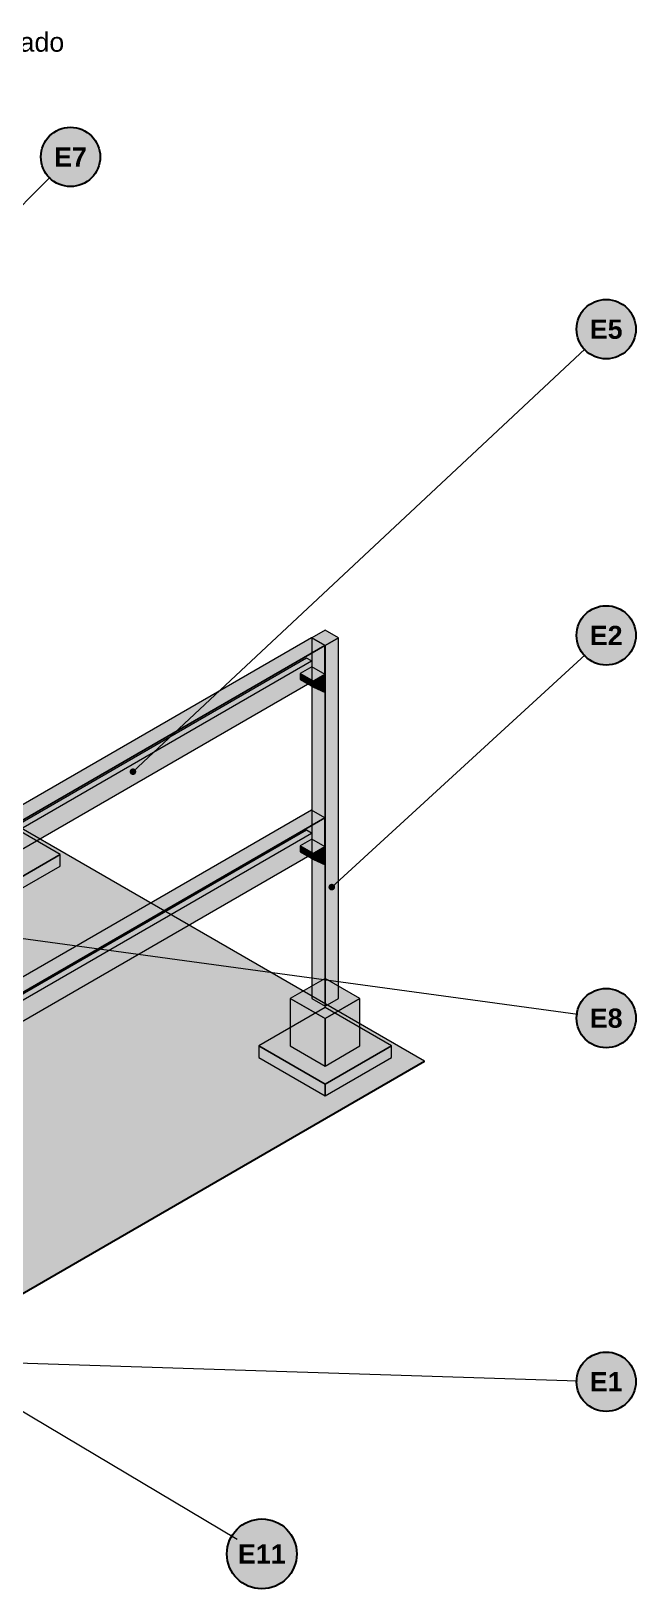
# Model space of a CAD drawing. Header units: millimetres. Extents: x 10 to 6200, y 4 to 286.
# Drawn here: x 375.9 to 439.1, y 115.3 to 278.1 of the extents above; entities that cross this region are included whole.
import ezdxf
from ezdxf.enums import TextEntityAlignment as Align

# ---------------------------------------------------------------- set-up
doc = ezdxf.new("R2010")
doc.units = ezdxf.units.MM
for name, color, linetype in [('ISO', 7, 'Continuous'), ('ISO-RELLENO', 9, 'Continuous'), ('REFERENCIAS', 7, 'Continuous'), ('REFERENCIAS-RELLENO', 9, 'Continuous'), ('TEXTOS', 7, 'Continuous')]:
    doc.layers.add(name, color=color, linetype=linetype)
doc.styles.add('ARIAL', font='arial.ttf')
doc.styles.add('ARIAL-NEGRITA', font='arialbd.ttf')

msp = doc.modelspace()

# ---------------------------------------------------------------- hatches: boundary and pattern name
at = {"layer": 'ISO-RELLENO', "true_color": 0xd6d1c7}
h = msp.add_hatch(color=254, dxfattribs=at)
h.dxf.hatch_style = 1
h.paths.add_polyline_path([(274.99, 180.49), (354.66, 134.49), (417.01, 170.49), (337.34, 216.49)])
at = {"layer": 'ISO-RELLENO', "true_color": 0xb0b5bb}
h = msp.add_hatch(color=253, dxfattribs=at)
h.dxf.hatch_style = 1
h.paths.add_polyline_path([(405.24, 214.75), (406.62, 213.95), (408.01, 214.75), (406.62, 215.55)])
at = {"layer": 'ISO-RELLENO', "true_color": 0xa6b89e}
h = msp.add_hatch(color=253, dxfattribs=at)
h.dxf.hatch_style = 1
h.paths.add_polyline_path([(406.59, 213.93), (405.2, 214.73), (354.69, 185.57), (356.08, 184.77)])
at = {"layer": 'ISO-RELLENO', "true_color": 0x727f6d}
h = msp.add_hatch(color=8, dxfattribs=at)
h.dxf.hatch_style = 1
h.paths.add_polyline_path([(406.59, 210.93), (406.59, 213.93), (356.08, 184.77), (356.08, 181.77)])
at = {"layer": 'ISO-RELLENO', "true_color": 0xa4a9ae}
h = msp.add_hatch(color=253, dxfattribs=at)
h.dxf.hatch_style = 1
h.paths.add_polyline_path([(405.24, 177.05), (406.62, 176.25), (406.62, 213.95), (405.24, 214.75)])
at = {"layer": 'ISO-RELLENO', "true_color": 0x797d80}
h = msp.add_hatch(color=8, dxfattribs=at)
h.dxf.hatch_style = 1
h.paths.add_polyline_path([(406.62, 176.25), (408.01, 177.05), (408.01, 214.75), (406.62, 213.95)])
at = {"layer": 'ISO-RELLENO', "true_color": 0xa6b89e}
h = msp.add_hatch(color=253, dxfattribs=at)
h.dxf.hatch_style = 1
h.paths.add_polyline_path([(405.2, 212.33), (404.68, 212.63), (354.18, 183.47), (354.69, 183.17)])
at = {"layer": 'ISO-RELLENO', "true_color": 0xb0b5bb}
h = msp.add_hatch(color=253, dxfattribs=at)
h.dxf.hatch_style = 1
h.paths.add_polyline_path([(405.24, 211.71), (404.02, 211.01), (405.41, 210.21), (406.62, 210.91)])
at = {"layer": 'ISO-RELLENO', "true_color": 0xa4a9ae}
h = msp.add_hatch(color=253, dxfattribs=at)
h.dxf.hatch_style = 1
h.paths.add_polyline_path([(404.02, 211.01), (404.02, 210.37), (405.41, 209.57), (405.41, 210.21)])
at = {"layer": 'ISO-RELLENO', "true_color": 0x797d80}
h = msp.add_hatch(color=8, dxfattribs=at)
h.dxf.hatch_style = 1
h.paths.add_polyline_path([(406.62, 210.91), (405.41, 210.21), (405.41, 209.57), (406.62, 209.03)])
at = {"layer": 'ISO-RELLENO', "true_color": 0xa6b89e}
h = msp.add_hatch(color=253, dxfattribs=at)
h.dxf.hatch_style = 1
h.paths.add_polyline_path([(406.59, 195.93), (405.2, 196.73), (354.69, 167.57), (356.08, 166.77)])
at = {"layer": 'ISO-RELLENO', "true_color": 0x727f6d}
h = msp.add_hatch(color=8, dxfattribs=at)
h.dxf.hatch_style = 1
h.paths.add_polyline_path([(406.59, 192.93), (406.59, 195.93), (356.08, 166.77), (356.08, 163.77)])
at = {"layer": 'ISO-RELLENO', "true_color": 0xc2baaa}
h = msp.add_hatch(color=9, dxfattribs=at)
h.dxf.hatch_style = 1
h.paths.add_polyline_path([(365.05, 192.09), (371.98, 188.09), (378.91, 192.09), (371.98, 196.09)])
at = {"layer": 'ISO-RELLENO', "true_color": 0xa6b89e}
h = msp.add_hatch(color=253, dxfattribs=at)
h.dxf.hatch_style = 1
h.paths.add_polyline_path([(405.2, 194.33), (404.68, 194.63), (354.18, 165.47), (354.69, 165.17)])
at = {"layer": 'ISO-RELLENO', "true_color": 0xb0b5bb}
h = msp.add_hatch(color=253, dxfattribs=at)
h.dxf.hatch_style = 1
h.paths.add_polyline_path([(405.24, 193.71), (404.02, 193.01), (405.41, 192.21), (406.62, 192.91)])
at = {"layer": 'ISO-RELLENO', "true_color": 0xa4a9ae}
h = msp.add_hatch(color=253, dxfattribs=at)
h.dxf.hatch_style = 1
h.paths.add_polyline_path([(404.02, 193.01), (404.02, 192.37), (405.41, 191.57), (405.41, 192.21)])
at = {"layer": 'ISO-RELLENO', "true_color": 0x797d80}
h = msp.add_hatch(color=8, dxfattribs=at)
h.dxf.hatch_style = 1
h.paths.add_polyline_path([(406.62, 192.91), (405.41, 192.21), (405.41, 191.57), (406.62, 191.03)])
at = {"layer": 'ISO-RELLENO', "true_color": 0x858075}
h = msp.add_hatch(color=8, dxfattribs=at)
h.dxf.hatch_style = 1
h.paths.add_polyline_path([(371.98, 186.89), (378.91, 190.89), (378.91, 192.09), (371.98, 188.09)])
at = {"layer": 'ISO-RELLENO', "true_color": 0xc2baaa}
h = msp.add_hatch(color=9, dxfattribs=at)
h.dxf.hatch_style = 1
h.paths.add_polyline_path([(402.98, 177.05), (406.62, 174.95), (410.26, 177.05), (406.62, 179.15)])
h = msp.add_hatch(color=9, dxfattribs=at)
h.dxf.hatch_style = 1
h.paths.add_polyline_path([(399.69, 172.09), (406.62, 168.09), (413.55, 172.09), (406.62, 176.09)])
at = {"layer": 'ISO-RELLENO', "true_color": 0xb5ae9e}
h = msp.add_hatch(color=253, dxfattribs=at)
h.dxf.hatch_style = 1
h.paths.add_polyline_path([(402.98, 172.09), (406.62, 169.99), (406.62, 174.95), (402.98, 177.05)])
at = {"layer": 'ISO-RELLENO', "true_color": 0x858075}
h = msp.add_hatch(color=8, dxfattribs=at)
h.dxf.hatch_style = 1
h.paths.add_polyline_path([(406.62, 169.99), (410.26, 172.09), (410.26, 177.05), (406.62, 174.95)])
at = {"layer": 'ISO-RELLENO', "true_color": 0xb5ae9e}
h = msp.add_hatch(color=253, dxfattribs=at)
h.dxf.hatch_style = 1
h.paths.add_polyline_path([(399.69, 170.89), (406.62, 166.89), (406.62, 168.09), (399.69, 172.09)])
at = {"layer": 'ISO-RELLENO', "true_color": 0x858075}
h = msp.add_hatch(color=8, dxfattribs=at)
h.dxf.hatch_style = 1
h.paths.add_polyline_path([(406.62, 166.89), (413.55, 170.89), (413.55, 172.09), (406.62, 168.09)])
at = {"layer": 'ISO-RELLENO', "true_color": 0x949089}
h = msp.add_hatch(color=252, dxfattribs=at)
h.dxf.hatch_style = 1
h.paths.add_polyline_path([(354.66, 134.45), (417.01, 170.45), (417.01, 170.49), (354.66, 134.49)])
at = {"layer": 'REFERENCIAS-RELLENO', "true_color": 0xffffff}
h = msp.add_hatch(color=7, dxfattribs=at)
h.dxf.hatch_style = 1
edge = h.paths.add_edge_path()
edge.add_arc((380, 265), 3.1, 0, 360)
h = msp.add_hatch(color=7, dxfattribs=at)
h.dxf.hatch_style = 1
edge = h.paths.add_edge_path()
edge.add_arc((436, 247), 3.1, 0, 360)
h = msp.add_hatch(color=7, dxfattribs=at)
h.dxf.hatch_style = 1
edge = h.paths.add_edge_path()
edge.add_arc((436, 215), 3.1, 0, 360)
at = {"layer": 'REFERENCIAS-RELLENO', "true_color": 0x000000}
h = msp.add_hatch(color=18, dxfattribs=at)
h.dxf.hatch_style = 1
edge = h.paths.add_edge_path()
edge.add_arc((386.53, 200.75), 0.35, 0, 360)
h = msp.add_hatch(color=18, dxfattribs=at)
h.dxf.hatch_style = 1
edge = h.paths.add_edge_path()
edge.add_arc((407.31, 188.69), 0.35, 0, 360)
at = {"layer": 'REFERENCIAS-RELLENO', "true_color": 0xffffff}
h = msp.add_hatch(color=7, dxfattribs=at)
h.dxf.hatch_style = 1
edge = h.paths.add_edge_path()
edge.add_arc((436, 175), 3.1, 0, 360)
h = msp.add_hatch(color=7, dxfattribs=at)
h.dxf.hatch_style = 1
edge = h.paths.add_edge_path()
edge.add_arc((436, 137), 3.1, 0, 360)
h = msp.add_hatch(color=7, dxfattribs=at)
h.dxf.hatch_style = 1
edge = h.paths.add_edge_path()
edge.add_arc((400, 119), 3.65, 0, 360)

# ---------------------------------------------------------------- linework, layer by layer
at = {"layer": 'ISO', "lineweight": 9}
for points in [[(274.99, 180.49), (354.66, 134.49), (417.01, 170.49), (337.34, 216.49)], [(354.66, 134.45), (417.01, 170.45), (417.01, 170.49), (354.66, 134.49)]]:
    msp.add_lwpolyline(points, close=True, dxfattribs=at)
at = {"layer": 'ISO', "lineweight": 18}
for points in [[(405.24, 214.75), (406.62, 213.95), (408.01, 214.75), (406.62, 215.55)], [(406.59, 213.93), (405.2, 214.73), (354.69, 185.57), (356.08, 184.77)], [(406.59, 210.93), (406.59, 213.93), (356.08, 184.77), (356.08, 181.77)], [(405.24, 177.05), (406.62, 176.25), (406.62, 213.95), (405.24, 214.75)], [(406.62, 176.25), (408.01, 177.05), (408.01, 214.75), (406.62, 213.95)], [(405.2, 212.33), (404.68, 212.63), (354.18, 183.47), (354.69, 183.17)], [(405.24, 211.71), (404.02, 211.01), (405.41, 210.21), (406.62, 210.91)], [(404.02, 211.01), (404.02, 210.37), (405.41, 209.57), (405.41, 210.21)], [(406.62, 210.91), (405.41, 210.21), (405.41, 209.57), (406.62, 209.03)], [(406.59, 195.93), (405.2, 196.73), (354.69, 167.57), (356.08, 166.77)], [(406.59, 192.93), (406.59, 195.93), (356.08, 166.77), (356.08, 163.77)], [(365.05, 192.09), (371.98, 188.09), (378.91, 192.09), (371.98, 196.09)], [(405.2, 194.33), (404.68, 194.63), (354.18, 165.47), (354.69, 165.17)], [(405.24, 193.71), (404.02, 193.01), (405.41, 192.21), (406.62, 192.91)], [(404.02, 193.01), (404.02, 192.37), (405.41, 191.57), (405.41, 192.21)], [(406.62, 192.91), (405.41, 192.21), (405.41, 191.57), (406.62, 191.03)], [(371.98, 186.89), (378.91, 190.89), (378.91, 192.09), (371.98, 188.09)], [(402.98, 177.05), (406.62, 174.95), (410.26, 177.05), (406.62, 179.15)], [(399.69, 172.09), (406.62, 168.09), (413.55, 172.09), (406.62, 176.09)], [(402.98, 172.09), (406.62, 169.99), (406.62, 174.95), (402.98, 177.05)], [(406.62, 169.99), (410.26, 172.09), (410.26, 177.05), (406.62, 174.95)], [(399.69, 170.89), (406.62, 166.89), (406.62, 168.09), (399.69, 172.09)], [(406.62, 166.89), (413.55, 170.89), (413.55, 172.09), (406.62, 168.09)]]:
    msp.add_lwpolyline(points, close=True, dxfattribs=at)
at = {"layer": 'REFERENCIAS', "lineweight": 13}
for points in [[(325.22, 209.95), (377.88, 262.87)], [(386.53, 200.75), (433.81, 244.95)], [(407.31, 188.69), (433.79, 212.97)], [(331.1, 189.31), (433.03, 175.41)], [(342.81, 153.05), (397.42, 120.53)], [(358.12, 139.49), (433, 137.1)]]:
    msp.add_lwpolyline(points, dxfattribs=at)
at = {"layer": 'REFERENCIAS', "lineweight": 25}
for centre, radius in [((380, 265), 3.1), ((436, 247), 3.1), ((436, 215), 3.1), ((436, 175), 3.1), ((436, 137), 3.1), ((400, 119), 3.65)]:
    msp.add_circle(centre, radius, dxfattribs=at)

# ---------------------------------------------------------------- texts
at = {"layer": 'REFERENCIAS', "style": 'ARIAL-NEGRITA'}
for s, p in [('E7', (380, 263.99)), ('E5', (436, 245.99)), ('E2', (436, 213.99)), ('E8', (436, 173.99)), ('E1', (436, 135.99)), ('E11', (400, 117.99))]:
    msp.add_text(s, height=2.005, dxfattribs=at).set_placement(p, align=Align.CENTER)
at = {"layer": 'TEXTOS', "color": 250, "true_color": 0x333333, "style": 'ARIAL'}
msp.add_text('Isométrica 1:250 · módulo 10,00 x 15,00 m · sin parte de la cubierta y sin vidrios para mostrar el armado', height=2.0048, dxfattribs=at).set_placement((250, 276))

doc.saveas('drawing.dxf')
